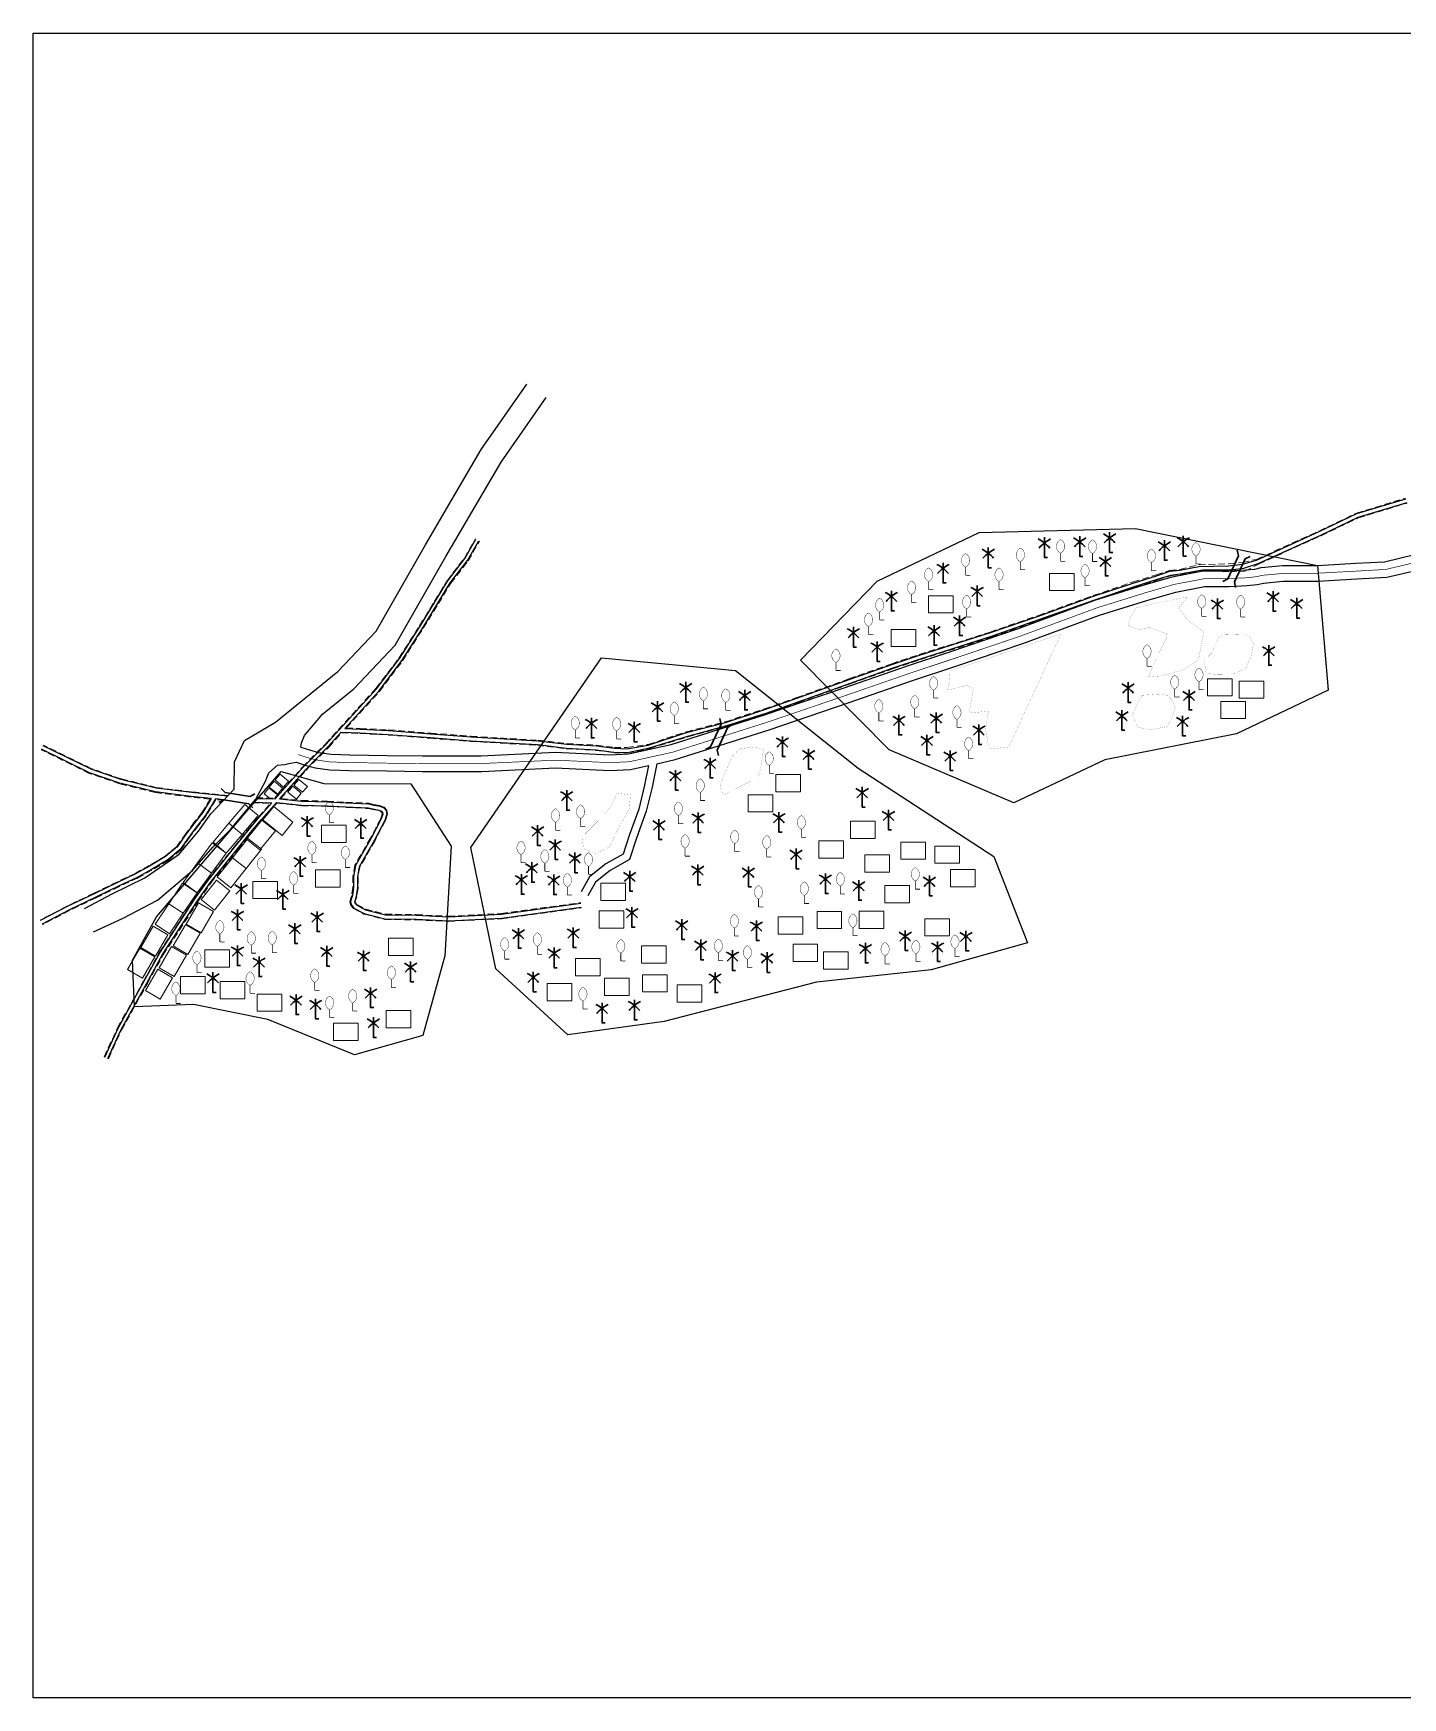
# Model space of a CAD drawing. Header units: millimetres. Extents: x -60726 to 103, y -105149 to -48.
# Drawn here: x -60726 to -59676, y -102324 to -101047 of the extents above; entities that cross this region are included whole.
import ezdxf

# ---------------------------------------------------------------- set-up
doc = ezdxf.new("R2010")
doc.units = ezdxf.units.MM
doc.header["$MEASUREMENT"] = 0
for name, pattern in [('DASHED2', [0.375, 0.25, -0.125]), ('HIDDENX2', [0.75, 0.5, -0.25]), ('PHANTOM2', [1.25, 0.625, -0.125, 0.125, -0.125, 0.125, -0.125])]:
    doc.linetypes.add(name, pattern=pattern)
for name, color, linetype in [('BC RD', 31, 'Continuous'), ('Khal', 4, 'Continuous'), ('Proposed khal', 1, 'Continuous'), ('Trees', 77, 'Continuous')]:
    doc.layers.add(name, color=color, linetype=linetype)
for name, color, linetype, lineweight in [('Bridge or Culvert', 7, 'Continuous', 25), ('Earthan Road', 7, 'DASHED2', 9), ('HOUSE', 144, 'Continuous', 18), ('Pond or Ditch', 7, 'Continuous', 9)]:
    doc.layers.add(name, color=color, linetype=linetype, lineweight=lineweight)
picture_1 = doc.add_image_def('image2.jpg', size_in_pixel=(1673, 944))

# ---------------------------------------------------------------- blocks, each defined once
blk = doc.blocks.new('A$C3B865840')
at = {"layer": 'Bridge or Culvert', "color": 7, "linetype": 'Continuous', "lineweight": 30}
for points in [[(0, 43.6), (13.8, 33.1), (91.3, 33.3), (105, 44.2)], [(0.2, 0), (13.9, 10.6), (91.4, 10.9), (105.2, 0.2)]]:
    blk.add_lwpolyline(points, dxfattribs=at)
blk = doc.blocks.new('A$C1E4700C2')
at = {"layer": 'Trees', "color": 3, "lineweight": 30}
blk.add_lwpolyline([(3.05, 9.9), (3.05, 0), (4.58, 0)], dxfattribs=at)
for centre, start, end in [((-8.91, -8.18), 41.24911, 62.67823), ((15.01, -8.18), 117.32177, 138.75089)]:
    blk.add_arc(centre, 19.42, start, end, dxfattribs=at)
blk = doc.blocks.new('A$C064D229B')
at = {"layer": 'Trees', "color": 3, "linetype": 'Continuous', "const_width": 0.179}
blk.add_lwpolyline([(1.97, 3.81, 0.606435), (1.97, 10.01, 0.606435)], format="xyb", close=True, dxfattribs=at)
at = {"layer": 'Trees', "color": 3, "linetype": 'Continuous', "const_width": 0.319}
for points in [[(1.97, 3.81), (1.97, 0.16)], [(1.97, 0.16), (4.13, 0.16)]]:
    blk.add_lwpolyline(points, dxfattribs=at)

msp = doc.modelspace()

# ---------------------------------------------------------------- linework, layer by layer
at = {"layer": 'BC RD', "lineweight": 25, "ltscale": 0.1}
for points in [[(-60490.2, -101583.4), (-60475.9, -101583.9), (-60454.3, -101585), (-60421.9, -101587.5), (-60390.8, -101589.9), (-60339.6, -101592.9), (-60317.5, -101595.5), (-60294.7, -101596.8), (-60281.1, -101598.6), (-60270.7, -101598.8), (-60253.9, -101595.4), (-60224.4, -101586.4), (-60194.6, -101578.1), (-60164.4, -101568.8), (-60139.7, -101560), (-60099.6, -101545.7), (-60066.9, -101534.1), (-60045.8, -101527.1), (-59991.4, -101509.8), (-59954.3, -101496.7), (-59912.3, -101481.9), (-59881.8, -101471.7), (-59864.1, -101466), (-59853.9, -101462.8), (-59846.7, -101461.9), (-59829.5, -101458.7), (-59808.3, -101458.8), (-59797.9, -101457.6), (-59786.8, -101454), (-59738.8, -101432.3), (-59710.2, -101418.5), (-59672.7, -101407.1)], [(-60487.5, -101580.5), (-60475.7, -101580.9), (-60454.1, -101582), (-60421.7, -101584.5), (-60390.6, -101586.9), (-60339.4, -101590), (-60317.3, -101592.5), (-60294.4, -101593.8), (-60280.7, -101595.6), (-60270.9, -101596), (-60254.8, -101593.2), (-60225.3, -101583.5), (-60195.4, -101575.8), (-60165.4, -101565.9), (-60140.7, -101557.2), (-60100.6, -101542.9), (-60067.8, -101531.3), (-60046.8, -101524.2), (-59992.3, -101507), (-59955.3, -101494.3), (-59913.3, -101479), (-59882.7, -101469), (-59864.9, -101463.3), (-59854.7, -101459.9), (-59847, -101459), (-59832.4, -101456.3), (-59809.3, -101455.7), (-59798.8, -101454.5), (-59788.1, -101451.3), (-59740.1, -101429.5), (-59711.3, -101415.7), (-59673.7, -101404.3)], [(-60540.9, -101634.5), (-60519.7, -101610.5), (-60502.1, -101592.7), (-60463.2, -101550.2), (-60445.6, -101526.8), (-60429.8, -101501.9), (-60418.2, -101483.2), (-60408.7, -101467.4), (-60395.4, -101450.2), (-60386.9, -101435.3)], [(-60487.5, -101580.5), (-60461.3, -101551.8), (-60443.6, -101528.2), (-60427.7, -101503.2), (-60416.1, -101484.5), (-60406.6, -101468.9), (-60393.3, -101451.6), (-60384.7, -101436.5)], [(-60537.5, -101634.5), (-60517.8, -101612.2), (-60500.3, -101594.4), (-60490.2, -101583.4)], [(-60590.1, -101634.1), (-60605.5, -101632.6), (-60632.7, -101629.2), (-60660.2, -101622.5), (-60683.3, -101614.5), (-60720.1, -101596.4)], [(-60577.4, -101632.4), (-60605.1, -101629.6), (-60632.2, -101626.3), (-60659.3, -101619.6), (-60682.2, -101611.7), (-60718.8, -101593.7)], [(-60590.1, -101634.1), (-60596.6, -101645.1), (-60602.6, -101652.7), (-60609.1, -101661.4), (-60616, -101671.3), (-60625, -101678.8), (-60637.4, -101686), (-60648.1, -101692), (-60661.9, -101698.6), (-60679.8, -101707.2), (-60700.1, -101716.9), (-60721.1, -101727.9)], [(-60586.8, -101634.5), (-60594.1, -101646.8), (-60600.2, -101654.6), (-60606.7, -101663.2), (-60613.8, -101673.4), (-60623.2, -101681.3), (-60635.9, -101688.6), (-60646.7, -101694.7), (-60660.6, -101701.3), (-60678.5, -101709.9), (-60698.8, -101719.6), (-60719.7, -101730.6)], [(-60671.6, -101832.5), (-60661.4, -101810.4), (-60641.6, -101774.6), (-60629.4, -101752.6), (-60602.5, -101711.2), (-60592.9, -101697.5), (-60571.8, -101671.3), (-60561.7, -101658.7), (-60553.4, -101648.7), (-60543.5, -101637.4)], [(-60669.4, -101833.5), (-60659.2, -101811.5), (-60639.4, -101775.8), (-60627.3, -101753.9), (-60600.4, -101712.6), (-60590.9, -101699), (-60569.9, -101672.8), (-60559.8, -101660.3), (-60551.5, -101650.4), (-60540, -101637.3)], [(-60580, -101635.1), (-60586.8, -101634.5)], [(-60557.9, -101637.1), (-60543.5, -101637.4)], [(-60555.6, -101634.2), (-60540.9, -101634.5)], [(-60540, -101637.3), (-60520.7, -101639.2), (-60501, -101639.8), (-60486.7, -101640.5), (-60469.5, -101641.4), (-60465.9, -101642.1), (-60461.2, -101643.1), (-60459.5, -101643.8), (-60458.7, -101644.7), (-60458.4, -101646.1), (-60459.6, -101649.8), (-60467.4, -101664.7), (-60479.3, -101685.5), (-60480.9, -101694.1), (-60480.9, -101702.4), (-60481.7, -101708.7), (-60482.6, -101711.4), (-60483.2, -101713.3), (-60482.7, -101715.5), (-60480.5, -101718.2), (-60472.7, -101722.3), (-60456.8, -101726.4), (-60432.8, -101726.8), (-60408.1, -101728), (-60367.1, -101725.9), (-60306.1, -101717.6)], [(-60537.5, -101634.5), (-60520.5, -101636.2), (-60500.9, -101636.8), (-60486.5, -101637.5), (-60469.1, -101638.4), (-60465.3, -101639.2), (-60460.3, -101640.2), (-60457.6, -101641.3), (-60455.9, -101643.3), (-60455.3, -101646.2), (-60456.8, -101651), (-60464.8, -101666.2), (-60476.5, -101686.6), (-60477.9, -101694.4), (-60477.9, -101702.6), (-60478.7, -101709.4), (-60479.7, -101712.3), (-60480.1, -101713.4), (-60479.9, -101714.1), (-60478.6, -101715.8), (-60471.6, -101719.5), (-60456.4, -101723.4), (-60432.7, -101723.8), (-60408.1, -101725), (-60367.4, -101722.9), (-60306.5, -101714.6)]]:
    msp.add_lwpolyline(points, dxfattribs=at)
at = {"layer": 'Earthan Road', "color": 7, "linetype": 'HIDDENX2', "ltscale": 10}
for points in [[(-60490, -101583.9), (-60475.9, -101584.4), (-60454.3, -101585.5), (-60422, -101588), (-60390.9, -101590.4), (-60339.7, -101593.4), (-60317.6, -101596), (-60294.8, -101597.3), (-60281.1, -101599.1), (-60270.7, -101599.3), (-60253.6, -101595.8), (-60224.3, -101586.9), (-60194.5, -101578.8), (-60164.3, -101569.3), (-60139.5, -101560.5), (-60099.5, -101546.2), (-60066.7, -101534.6), (-60045.7, -101527.6), (-59991.2, -101510.3), (-59954.3, -101497.2), (-59912.2, -101482.3), (-59881.5, -101472.2), (-59863.9, -101466.6), (-59853.8, -101463.3), (-59846.7, -101462.4), (-59829.4, -101459.3), (-59808.2, -101460.3), (-59797, -101459.8), (-59786.6, -101454.4), (-59738.6, -101432.7), (-59710.1, -101419), (-59672.6, -101407.6)], [(-60486.4, -101580), (-60475.7, -101580.4), (-60454, -101581.5), (-60421.6, -101584), (-60390.6, -101586.4), (-60339.3, -101589.5), (-60317.2, -101592), (-60294.4, -101593.3), (-60280.7, -101595.1), (-60271, -101595.2), (-60254.9, -101592.7), (-60225.4, -101583), (-60195.5, -101575.3), (-60165.6, -101565.5), (-60140.9, -101556.8), (-60100.8, -101542.4), (-60068, -101530.8), (-60046.9, -101523.8), (-59992.5, -101506.5), (-59955.5, -101493.8), (-59913.4, -101478.5), (-59882.9, -101468.1), (-59865.1, -101462.6), (-59854.8, -101459.4), (-59847, -101458.5), (-59832.4, -101454.9), (-59809.5, -101454.2), (-59799, -101453.1), (-59788.3, -101450.8), (-59740.3, -101429.1), (-59711.5, -101415.3), (-59673.9, -101403.8)], [(-60541.1, -101634), (-60520, -101610.2), (-60502.4, -101592.4), (-60463.6, -101549.8), (-60446, -101526.5), (-60430.2, -101501.7), (-60418.6, -101482.9), (-60409.1, -101467.2), (-60395.8, -101449.9), (-60387.3, -101435)], [(-60486.4, -101580), (-60460.9, -101552.1), (-60443.2, -101528.5), (-60427.3, -101503.5), (-60415.7, -101484.7), (-60406.2, -101469.1), (-60392.9, -101451.9), (-60384.3, -101436.7)], [(-60536.5, -101634.1), (-60517.5, -101612.6), (-60499.9, -101594.8), (-60490, -101583.9)], [(-60590.9, -101634.6), (-60605.5, -101633.1), (-60632.8, -101629.7), (-60660.3, -101622.9), (-60683.5, -101614.9), (-60720.4, -101596.9)], [(-60576.9, -101631.9), (-60605.1, -101629.1), (-60632.1, -101625.8), (-60659.2, -101619.1), (-60682, -101611.2), (-60718.6, -101593.3)], [(-60590.9, -101634.6), (-60597, -101644.8), (-60603, -101652.4), (-60609.5, -101661.1), (-60616.4, -101671), (-60625.3, -101678.4), (-60637.6, -101685.6), (-60648.4, -101691.6), (-60662.1, -101698.1), (-60680, -101706.8), (-60700.3, -101716.5), (-60721.3, -101727.5)], [(-60586.5, -101635), (-60593.7, -101647.1), (-60599.8, -101654.9), (-60606.3, -101663.5), (-60613.4, -101673.7), (-60623, -101681.7), (-60635.6, -101689.1), (-60646.5, -101695.2), (-60660.4, -101701.7), (-60678.3, -101710.4), (-60698.6, -101720.1), (-60719.5, -101731)], [(-60672.1, -101832.3), (-60661.9, -101810.1), (-60642, -101774.4), (-60629.9, -101752.4), (-60602.9, -101711), (-60593.3, -101697.2), (-60572.2, -101671), (-60562.1, -101658.4), (-60553.8, -101648.4), (-60544.5, -101637.9)], [(-60668.9, -101833.8), (-60658.8, -101811.7), (-60638.9, -101776), (-60626.9, -101754.2), (-60600, -101712.9), (-60590.5, -101699.3), (-60569.5, -101673.2), (-60559.4, -101660.6), (-60551.2, -101650.7), (-60539.8, -101637.8)], [(-60580.4, -101635.6), (-60586.5, -101635)], [(-60558.3, -101637.6), (-60544.5, -101637.9)], [(-60555.3, -101633.7), (-60540.9, -101634)], [(-60539.8, -101637.8), (-60520.7, -101639.7), (-60501, -101640.3), (-60486.7, -101641), (-60469.5, -101641.9), (-60466, -101642.6), (-60461.4, -101643.5), (-60459.8, -101644.2), (-60459.2, -101644.9), (-60458.9, -101646), (-60460, -101649.6), (-60467.8, -101664.5), (-60479.8, -101685.4), (-60481.4, -101694), (-60481.4, -101702.4), (-60482.2, -101708.6), (-60483.1, -101711.2), (-60483.7, -101713.3), (-60483.2, -101715.7), (-60480.9, -101718.6), (-60472.9, -101722.8), (-60456.8, -101726.9), (-60432.8, -101727.3), (-60408.1, -101728.5), (-60367.1, -101726.4), (-60306, -101718.1)], [(-60536.5, -101634.1), (-60520.4, -101635.7), (-60500.9, -101636.3), (-60486.5, -101637), (-60469, -101637.9), (-60465.3, -101638.7), (-60460.2, -101639.7), (-60457.3, -101640.9), (-60455.4, -101643.1), (-60454.8, -101646.2), (-60456.3, -101651.2), (-60464.3, -101666.4), (-60476, -101686.8), (-60477.4, -101694.4), (-60477.4, -101702.6), (-60478.2, -101709.5), (-60479.3, -101712.5), (-60479.6, -101713.5), (-60479.5, -101713.9), (-60478.2, -101715.4), (-60471.4, -101719.1), (-60456.3, -101722.9), (-60432.7, -101723.3), (-60408.1, -101724.5), (-60367.4, -101722.4), (-60306.5, -101714.1)]]:
    msp.add_lwpolyline(points, dxfattribs=at)
at = {"layer": 'HOUSE'}
for points in [[(-59946.9, -101474.7), (-59928, -101474.7), (-59928, -101461.5), (-59946.9, -101461.5), (-59946.9, -101474.7)], [(-60039.8, -101491.9), (-60020.9, -101491.9), (-60020.9, -101478.7), (-60039.8, -101478.7), (-60039.8, -101491.9)], [(-60068.5, -101517.7), (-60049.6, -101517.7), (-60049.6, -101504.5), (-60068.5, -101504.5), (-60068.5, -101517.7)], [(-59825.7, -101555.5), (-59806.8, -101555.5), (-59806.8, -101542.3), (-59825.7, -101542.3), (-59825.7, -101555.5)], [(-59801.5, -101557.3), (-59782.6, -101557.3), (-59782.6, -101544.1), (-59801.5, -101544.1), (-59801.5, -101557.3)], [(-59815.5, -101572.9), (-59796.6, -101572.9), (-59796.6, -101559.7), (-59815.5, -101559.7), (-59815.5, -101572.9)], [(-60541, -101620), (-60534.5, -101625.4), (-60530.7, -101620.9), (-60537.2, -101615.5), (-60541, -101620)], [(-60156.9, -101629.2), (-60138, -101629.2), (-60138, -101615.9), (-60156.9, -101615.9), (-60156.9, -101629.2)], [(-60541.3, -101634), (-60539.2, -101631.4), (-60545.7, -101626), (-60549.5, -101630.6)], [(-60549.5, -101630.6), (-60545.4, -101633.9)], [(-60545.5, -101625.5), (-60539, -101630.9), (-60535.2, -101626.4), (-60541.7, -101621), (-60545.5, -101625.5)], [(-60531.1, -101629.3), (-60524.7, -101634.7), (-60520.9, -101630.1), (-60527.4, -101624.7), (-60531.1, -101629.3)], [(-60526.5, -101624), (-60520, -101629.4), (-60516.2, -101624.9), (-60522.7, -101619.5), (-60526.5, -101624)], [(-60566.3, -101661.7), (-60554.1, -101647.3), (-60564.1, -101638.8), (-60576.4, -101653.2), (-60566.3, -101661.7)], [(-60550.3, -101650.6), (-60535.7, -101662.6), (-60527.3, -101652.4), (-60541.9, -101640.4), (-60550.3, -101650.6)], [(-60178.2, -101644.5), (-60159.3, -101644.5), (-60159.3, -101631.3), (-60178.2, -101631.3), (-60178.2, -101644.5)], [(-60578.5, -101676.1), (-60566.3, -101661.7), (-60576.4, -101653.2), (-60588.6, -101667.6), (-60578.5, -101676.1)], [(-60552.6, -101673.7), (-60540.8, -101658.9), (-60551.2, -101650.7), (-60562.9, -101665.5), (-60552.6, -101673.7)], [(-60505.4, -101667.9), (-60486.5, -101667.9), (-60486.5, -101654.7), (-60505.4, -101654.7), (-60505.4, -101667.9)], [(-60099.5, -101664.8), (-60080.6, -101664.8), (-60080.6, -101651.6), (-60099.5, -101651.6), (-60099.5, -101664.8)], [(-60589.7, -101691.4), (-60578.5, -101676.1), (-60589.2, -101668.3), (-60600.4, -101683.5), (-60589.7, -101691.4)], [(-60563.2, -101687.9), (-60551.5, -101673.1), (-60561.8, -101664.8), (-60573.6, -101679.6), (-60563.2, -101687.9)], [(-60123.8, -101680), (-60104.9, -101680), (-60104.9, -101666.7), (-60123.8, -101666.7), (-60123.8, -101680)], [(-60061, -101680.8), (-60042.1, -101680.8), (-60042.1, -101667.6), (-60061, -101667.6), (-60061, -101680.8)], [(-60575, -101702.7), (-60563.2, -101687.9), (-60573.6, -101679.6), (-60585.4, -101694.4), (-60575, -101702.7)], [(-60088.6, -101690.6), (-60069.7, -101690.6), (-60069.7, -101677.4), (-60088.6, -101677.4), (-60088.6, -101690.6)], [(-60035, -101683.9), (-60016.1, -101683.9), (-60016.1, -101670.7), (-60035, -101670.7), (-60035, -101683.9)], [(-60600.9, -101706.6), (-60589.7, -101691.4), (-60600.4, -101683.5), (-60611.6, -101698.7), (-60600.9, -101706.6)], [(-60509.9, -101702.1), (-60491, -101702.1), (-60491, -101688.9), (-60509.9, -101688.9), (-60509.9, -101702.1)], [(-60022.9, -101701.9), (-60004, -101701.9), (-60004, -101688.7), (-60022.9, -101688.7), (-60022.9, -101701.9)], [(-60611.5, -101722.2), (-60600.9, -101706.6), (-60611.9, -101699.2), (-60622.5, -101714.9), (-60611.5, -101722.2)], [(-60587.5, -101719.8), (-60575.7, -101705), (-60586, -101696.8), (-60597.8, -101711.6), (-60587.5, -101719.8)], [(-60558.1, -101711), (-60539.2, -101711), (-60539.2, -101697.8), (-60558.1, -101697.8), (-60558.1, -101711)], [(-60291.2, -101712.4), (-60272.3, -101712.4), (-60272.3, -101699.1), (-60291.2, -101699.1), (-60291.2, -101712.4)], [(-60073.3, -101714.2), (-60054.4, -101714.2), (-60054.4, -101701), (-60073.3, -101701), (-60073.3, -101714.2)], [(-60622.1, -101737.9), (-60611.5, -101722.2), (-60622.5, -101714.9), (-60633, -101730.5), (-60622.1, -101737.9)], [(-60597.8, -101737.2), (-60588.3, -101720.9), (-60599.7, -101714.2), (-60609.2, -101730.6), (-60597.8, -101737.2)], [(-60292.5, -101733.6), (-60273.6, -101733.6), (-60273.6, -101720.3), (-60292.5, -101720.3), (-60292.5, -101733.6)], [(-60093, -101733.8), (-60074.1, -101733.8), (-60074.1, -101720.6), (-60093, -101720.6), (-60093, -101733.8)], [(-60632.7, -101755.2), (-60623.2, -101738.8), (-60634.6, -101732.2), (-60644.1, -101748.5), (-60632.7, -101755.2)], [(-60607.9, -101753.9), (-60598.4, -101737.6), (-60609.8, -101731), (-60619.3, -101747.3), (-60607.9, -101753.9)], [(-60155.1, -101738.2), (-60136.2, -101738.2), (-60136.2, -101724.9), (-60155.1, -101724.9), (-60155.1, -101738.2)], [(-60125.3, -101734), (-60106.4, -101734), (-60106.4, -101720.8), (-60125.3, -101720.8), (-60125.3, -101734)], [(-60042.5, -101739.6), (-60023.6, -101739.6), (-60023.6, -101726.4), (-60042.5, -101726.4), (-60042.5, -101739.6)], [(-60454.1, -101754.7), (-60435.2, -101754.7), (-60435.2, -101741.4), (-60454.1, -101741.4), (-60454.1, -101754.7)], [(-60143.7, -101759.1), (-60124.8, -101759.1), (-60124.8, -101745.9), (-60143.7, -101745.9), (-60143.7, -101759.1)], [(-60642.8, -101772), (-60633.3, -101755.6), (-60644.7, -101749), (-60654.2, -101765.3), (-60642.8, -101772)], [(-60618.5, -101770.7), (-60609, -101754.4), (-60620.4, -101747.7), (-60629.9, -101764.1), (-60618.5, -101770.7)], [(-60594.9, -101763.6), (-60576, -101763.6), (-60576, -101750.4), (-60594.9, -101750.4), (-60594.9, -101763.6)], [(-60310.6, -101770.1), (-60291.7, -101770.1), (-60291.7, -101756.9), (-60310.6, -101756.9), (-60310.6, -101770.1)], [(-60260, -101760.5), (-60241.1, -101760.5), (-60241.1, -101747.2), (-60260, -101747.2), (-60260, -101760.5)], [(-60120.4, -101765.1), (-60101.5, -101765.1), (-60101.5, -101751.9), (-60120.4, -101751.9), (-60120.4, -101765.1)], [(-60629.1, -101788.1), (-60619.6, -101771.8), (-60631, -101765.2), (-60640.5, -101781.5), (-60629.1, -101788.1)], [(-60613.5, -101783.9), (-60594.6, -101783.9), (-60594.6, -101770.7), (-60613.5, -101770.7), (-60613.5, -101783.9)], [(-60259.1, -101782.6), (-60240.2, -101782.6), (-60240.2, -101769.4), (-60259.1, -101769.4), (-60259.1, -101782.6)], [(-60583.2, -101787.8), (-60564.3, -101787.8), (-60564.3, -101774.5), (-60583.2, -101774.5), (-60583.2, -101787.8)], [(-60554.7, -101797.4), (-60535.8, -101797.4), (-60535.8, -101784.2), (-60554.7, -101784.2), (-60554.7, -101797.4)], [(-60332.3, -101789.3), (-60313.4, -101789.3), (-60313.4, -101776.1), (-60332.3, -101776.1), (-60332.3, -101789.3)], [(-60288.2, -101785.3), (-60269.3, -101785.3), (-60269.3, -101772.1), (-60288.2, -101772.1), (-60288.2, -101785.3)], [(-60232.6, -101790.5), (-60213.7, -101790.5), (-60213.7, -101777.2), (-60232.6, -101777.2), (-60232.6, -101790.5)], [(-60455.8, -101810.1), (-60436.9, -101810.1), (-60436.9, -101796.9), (-60455.8, -101796.9), (-60455.8, -101810.1)], [(-60496.2, -101819.7), (-60477.3, -101819.7), (-60477.3, -101806.5), (-60496.2, -101806.5), (-60496.2, -101819.7)]]:
    msp.add_lwpolyline(points, dxfattribs=at)
at = {"layer": 'Khal', "color": 4, "linetype": 'Continuous'}
for points in [[(-60687.3, -101718.5), (-60666, -101707.4), (-60640.9, -101695.1), (-60614.7, -101676.9), (-60599.7, -101659.3), (-60590.3, -101646), (-60572.3, -101627.1), (-60572.1, -101606.1), (-60564.4, -101589.6), (-60540.8, -101575.7), (-60492.9, -101536.7), (-60463.4, -101505.8), (-60425.5, -101439.7), (-60382.9, -101366.6), (-60347.8, -101316.4)], [(-60680.4, -101736.5), (-60657.6, -101726), (-60631.3, -101712.3), (-60604.4, -101689.5), (-60588.7, -101671.6), (-60575.2, -101658.1), (-60555.9, -101634.7), (-60548.3, -101620.9), (-60545.9, -101614.4), (-60539.1, -101608.7), (-60533.7, -101608), (-60530.2, -101607.3), (-60524.9, -101606.3)], [(-60254.5, -101608.9), (-60257.6, -101624.1), (-60262.1, -101642.3), (-60269.5, -101662.6), (-60274.1, -101676.8), (-60287.4, -101684.4), (-60299.8, -101694.4), (-60306.3, -101705.9)], [(-60248.1, -101607.5), (-60251.7, -101625.4), (-60256.4, -101644), (-60263.8, -101664.5), (-60269.1, -101680.9), (-60284, -101689.3), (-60295.1, -101698.4), (-60301.1, -101708.9)]]:
    msp.add_lwpolyline(points, dxfattribs=at)
at = {"layer": 'Khal', "lineweight": 25, "ltscale": 0.1}
for points in [[(-60521.2, -101594.9), (-60520.8, -101591.5), (-60518.5, -101585.9), (-60504.6, -101569.4), (-60480.7, -101550), (-60448.9, -101516.7), (-60409.9, -101448.7), (-60367.7, -101376.3), (-60333, -101326.7)], [(-60069.9, -101596.8), (-60138, -101528), (-60079.1, -101467.6), (-60001, -101430.2), (-59880.9, -101427.1), (-59741.4, -101455.4), (-59733.2, -101551), (-59803.6, -101584.6), (-59904.6, -101604.5), (-59974.2, -101637.4), (-60069.9, -101596.8)], [(-60390.9, -101671.7), (-60290.6, -101526.2), (-60187.8, -101536), (-60093.7, -101611), (-59989.6, -101678.8), (-59963.8, -101745), (-60037.8, -101765.6), (-60125.6, -101775.1), (-60242.5, -101805.2), (-60316.5, -101815.5), (-60371.6, -101764.8), (-60390.9, -101671.7)], [(-60558.1, -101638.6), (-60558.1, -101638.6), (-60536.3, -101613.5), (-60503.5, -101622.8), (-60436.9, -101622.9), (-60406, -101670.8), (-60410.7, -101754.9), (-60427.7, -101815.9), (-60480, -101830.8), (-60546.5, -101803.7), (-60603.5, -101792.1), (-60648.9, -101793.9), (-60650.3, -101758.2), (-60632, -101725), (-60558.1, -101638.6)]]:
    msp.add_lwpolyline(points, dxfattribs=at)
at = {"layer": 'Pond or Ditch', "color": 4, "const_width": 0.0842}
for points in [[(-59886.8, -101501.7), (-59884.5, -101494.5), (-59880.7, -101488.1), (-59866.2, -101484.6), (-59851.2, -101481.6), (-59840.8, -101479.6), (-59848, -101488.1), (-59840.4, -101497.8), (-59828.7, -101506.3), (-59832.6, -101527.5), (-59844.1, -101535.5), (-59861.8, -101540.2), (-59870.9, -101540.9), (-59865.3, -101527), (-59857.3, -101511.2), (-59856.9, -101508), (-59870.1, -101503), (-59878.7, -101504.7), (-59886.8, -101501.7)], [(-60023.2, -101536.4), (-59938.1, -101507.9), (-59978.3, -101594.7), (-59993.1, -101596.3), (-59996, -101581.7), (-59993.9, -101567.2), (-60008.6, -101568.7), (-60005.3, -101549.8), (-60010.7, -101547.5), (-60021.2, -101550.2), (-60025.1, -101550.9), (-60023.9, -101545.6), (-60023.2, -101536.4)], [(-59820.5, -101518), (-59817.8, -101511.3), (-59813.8, -101508.5), (-59798.4, -101508), (-59793.5, -101510.1), (-59790.3, -101515.4), (-59792.3, -101524.6), (-59796.1, -101534), (-59804.9, -101538.6), (-59819.5, -101538.9), (-59826.8, -101538.4), (-59828.3, -101528.5), (-59822.7, -101522.7), (-59820.5, -101518)], [(-59883.5, -101570.4), (-59879.4, -101561), (-59876, -101555), (-59863, -101554.1), (-59856.6, -101555), (-59852.9, -101558.4), (-59850.5, -101564.9), (-59853.4, -101573.1), (-59856.6, -101579.1), (-59870, -101581.5), (-59879.2, -101579.6), (-59883.5, -101570.4)], [(-60196.1, -101614.9), (-60189.9, -101601.2), (-60184.1, -101596), (-60173.1, -101594.6), (-60166.3, -101596.7), (-60168, -101607.6), (-60170.2, -101617.9), (-60180.3, -101623), (-60191.3, -101628.6), (-60196.8, -101631.4), (-60198.6, -101628.5), (-60199.6, -101624.1), (-60196.1, -101614.9)], [(-60300, -101658.1), (-60288.1, -101646.4), (-60282.6, -101638.9), (-60278.9, -101630.2), (-60268.4, -101631.4), (-60269.4, -101642.3), (-60278.2, -101657.9), (-60284.7, -101671.5), (-60294.9, -101676.4), (-60304.5, -101672.6), (-60305.4, -101663.7), (-60300, -101658.1)]]:
    msp.add_lwpolyline(points, dxfattribs=at)
at = {"layer": 'Proposed khal', "lineweight": 25, "ltscale": 0.1}
for points in [[(-60521.2, -101594.9), (-60514.7, -101597), (-60507.8, -101598.9), (-60498, -101600.2), (-60483.7, -101600.6), (-60455, -101601.1), (-60428, -101601.4), (-60382.8, -101601.4), (-60325.8, -101598.7), (-60284.3, -101600.7), (-60270, -101600), (-60237.3, -101592.8), (-60165.7, -101570.1), (-60105.3, -101549.5), (-60055.9, -101532.4), (-60023.4, -101521.6), (-59971.4, -101504), (-59912.3, -101482.2), (-59875.1, -101470.6), (-59852.8, -101464.2), (-59829.3, -101459.7), (-59809.4, -101459.5), (-59796.2, -101458.9), (-59789.4, -101458.2), (-59784.5, -101457.1), (-59768.3, -101455.6), (-59741.4, -101455.4), (-59712, -101453.8), (-59689.9, -101452.6), (-59666.9, -101447.1)], [(-60248.1, -101607.5), (-60234.2, -101604.4), (-60161.9, -101581.5), (-60101.4, -101560.9), (-60052.1, -101543.8), (-60019.6, -101533), (-59967.4, -101515.3), (-59908.5, -101493.5), (-59871.6, -101482.1), (-59850, -101475.9), (-59828.1, -101471.7), (-59809.1, -101471.5), (-59795.3, -101470.8), (-59787.6, -101470), (-59782.7, -101469), (-59767.7, -101467.6), (-59741, -101467.4), (-59711.3, -101465.8), (-59688.1, -101464.5), (-59663.8, -101458.7)], [(-60524.9, -101606.3), (-60518, -101608.6), (-60510.2, -101610.6), (-60499, -101612.2), (-60484, -101612.6), (-60455.2, -101613.1), (-60428.1, -101613.4), (-60382.5, -101613.4), (-60325.8, -101610.8), (-60284.3, -101612.7), (-60268.4, -101612), (-60254.5, -101608.9)]]:
    msp.add_lwpolyline(points, dxfattribs=at)
at = {"layer": 'Proposed khal', "color": 7, "linetype": 'PHANTOM2', "lineweight": 25, "ltscale": 10, "const_width": 0.5}
msp.add_lwpolyline([(-60523.1, -101600.6), (-60516.4, -101602.8), (-60509, -101604.7), (-60498.5, -101606.2), (-60483.9, -101606.6), (-60455.1, -101607.1), (-60428.1, -101607.4), (-60382.7, -101607.4), (-60325.8, -101604.8), (-60284.3, -101606.7), (-60269.2, -101606), (-60235.7, -101598.6), (-60163.8, -101575.8), (-60103.4, -101555.2), (-60054, -101538.1), (-60021.5, -101527.3), (-59969.4, -101509.7), (-59910.4, -101487.9), (-59873.4, -101476.4), (-59851.4, -101470), (-59828.7, -101465.7), (-59809.2, -101465.5), (-59795.8, -101464.9), (-59788.5, -101464.1), (-59783.6, -101463), (-59768, -101461.6), (-59741.2, -101461.4), (-59711.6, -101459.8), (-59689, -101458.5), (-59665.3, -101452.9)], dxfattribs=at)

# ---------------------------------------------------------------- block references
at = {"layer": 'Khal', "lineweight": 25, "ltscale": 0.1}
for name, p, xscale, yscale, zscale in [('A$C1E4700C2', (-59955.6, -101449.3), 1.56000000000131, 1.56000000000131, 1.56), ('A$C064D229B', (-59941.8, -101452.5), 1.687532133775676, 1.687532133775676, 1.687532133775676), ('A$C1E4700C2', (-59928.5, -101448.5), 1.56000000000131, 1.56000000000131, 1.56), ('A$C064D229B', (-59917.3, -101452.7), 1.687532133775676, 1.687532133775676, 1.687532133775676), ('A$C1E4700C2', (-59905.6, -101445.4), 1.56000000000131, 1.56000000000131, 1.56), ('A$C1E4700C2', (-59863.6, -101451.5), 1.56000000000131, 1.56000000000131, 1.56), ('A$C1E4700C2', (-59849.1, -101448.3), 1.56000000000131, 1.56000000000131, 1.56), ('A$C064D229B', (-59837.9, -101454.7), 1.687532133775676, 1.687532133775676, 1.687532133775676), ('A$C064D229B', (-60014.7, -101463.2), 1.687532133775676, 1.687532133775676, 1.687532133775676), ('A$C1E4700C2', (-59998.7, -101457.2), 1.56000000000131, 1.56000000000131, 1.56), ('A$C064D229B', (-59972.6, -101459), 1.687532133775676, 1.687532133775676, 1.687532133775676), ('A$C1E4700C2', (-59908.8, -101463.5), 1.56000000000131, 1.56000000000131, 1.56), ('A$C064D229B', (-59872.1, -101459.7), 1.687532133775676, 1.687532133775676, 1.687532133775676), ('A$C064D229B', (-60043, -101474.2), 1.687532133775676, 1.687532133775676, 1.687532133775676), ('A$C1E4700C2', (-60033.4, -101468.8), 1.56000000000131, 1.56000000000131, 1.56), ('A$C064D229B', (-59989, -101474.2), 1.687532133775676, 1.687532133775676, 1.687532133775676), ('A$C064D229B', (-59923, -101471.3), 1.687532133775676, 1.687532133775676, 1.687532133775676), ('A$C1E4700C2', (-60073, -101490.3), 1.56000000000131, 1.56000000000131, 1.56), ('A$C064D229B', (-60056.1, -101484.2), 1.687532133775676, 1.687532133775676, 1.687532133775676), ('A$C1E4700C2', (-60007.2, -101486.4), 1.56000000000131, 1.56000000000131, 1.56), ('A$C064D229B', (-59833.5, -101494.8), 1.687532133775676, 1.687532133775676, 1.687532133775676), ('A$C1E4700C2', (-59780.2, -101490.6), 1.56000000000131, 1.56000000000131, 1.56), ('A$C064D229B', (-60080.6, -101497.5), 1.687532133775676, 1.687532133775676, 1.687532133775676), ('A$C064D229B', (-60013.9, -101495.2), 1.687532133775676, 1.687532133775676, 1.687532133775676), ('A$C1E4700C2', (-59822.9, -101496.2), 1.56000000000131, 1.56000000000131, 1.56), ('A$C064D229B', (-59803.6, -101495.2), 1.687532133775676, 1.687532133775676, 1.687532133775676), ('A$C1E4700C2', (-59762.1, -101495.8), 1.56000000000131, 1.56000000000131, 1.56), ('A$C1E4700C2', (-60102.1, -101518.1), 1.56000000000131, 1.56000000000131, 1.56), ('A$C064D229B', (-60089.1, -101508.8), 1.687532133775676, 1.687532133775676, 1.687532133775676), ('A$C1E4700C2', (-60040.3, -101516.7), 1.56000000000131, 1.56000000000131, 1.56), ('A$C1E4700C2', (-60020.7, -101509.3), 1.56000000000131, 1.56000000000131, 1.56), ('A$C1E4700C2', (-60083.9, -101529.1), 1.56000000000131, 1.56000000000131, 1.56), ('A$C064D229B', (-59875.5, -101533.1), 1.687532133775676, 1.687532133775676, 1.687532133775676), ('A$C064D229B', (-60114.1, -101536.3), 1.687532133775676, 1.687532133775676, 1.687532133775676), ('A$C1E4700C2', (-59783.5, -101532), 1.56000000000131, 1.56000000000131, 1.56), ('A$C064D229B', (-60039.2, -101557.5), 1.687532133775676, 1.687532133775676, 1.687532133775676), ('A$C064D229B', (-59854.2, -101556.6), 1.687532133775676, 1.687532133775676, 1.687532133775676), ('A$C064D229B', (-59835.6, -101551), 1.687532133775676, 1.687532133775676, 1.687532133775676), ('A$C1E4700C2', (-60230.8, -101560.2), 1.56000000000131, 1.56000000000131, 1.56), ('A$C064D229B', (-60215.8, -101565.7), 1.687532133775676, 1.687532133775676, 1.687532133775676), ('A$C064D229B', (-60198.6, -101566.9), 1.687532133775676, 1.687532133775676, 1.687532133775676), ('A$C1E4700C2', (-60185.5, -101566.3), 1.56000000000131, 1.56000000000131, 1.56), ('A$C1E4700C2', (-59891.4, -101560.5), 1.56000000000131, 1.56000000000131, 1.56), ('A$C1E4700C2', (-59844.7, -101566.3), 1.56000000000131, 1.56000000000131, 1.56), ('A$C1E4700C2', (-60252.4, -101575), 1.56000000000131, 1.56000000000131, 1.56), ('A$C064D229B', (-60238.1, -101577), 1.687532133775676, 1.687532133775676, 1.687532133775676), ('A$C064D229B', (-60081.2, -101575.1), 1.687532133775676, 1.687532133775676, 1.687532133775676), ('A$C064D229B', (-60053.6, -101571.9), 1.687532133775676, 1.687532133775676, 1.687532133775676), ('A$C064D229B', (-60021.3, -101579.9), 1.687532133775676, 1.687532133775676, 1.687532133775676), ('A$C1E4700C2', (-59896.2, -101581.9), 1.56000000000131, 1.56000000000131, 1.56), ('A$C064D229B', (-60314.1, -101588), 1.687532133775676, 1.687532133775676, 1.687532133775676), ('A$C1E4700C2', (-60303.1, -101587.7), 1.56000000000131, 1.56000000000131, 1.56), ('A$C064D229B', (-60282.3, -101588.8), 1.687532133775676, 1.687532133775676, 1.687532133775676), ('A$C1E4700C2', (-60270.2, -101590.8), 1.56000000000131, 1.56000000000131, 1.56), ('A$C1E4700C2', (-60067.2, -101585.4), 1.56000000000131, 1.56000000000131, 1.56), ('A$C1E4700C2', (-60038.6, -101583.7), 1.56000000000131, 1.56000000000131, 1.56), ('A$C1E4700C2', (-60005.9, -101592.8), 1.56000000000131, 1.56000000000131, 1.56), ('A$C1E4700C2', (-59849.6, -101586.2), 1.56000000000131, 1.56000000000131, 1.56), ('A$C1E4700C2', (-60156.6, -101602), 1.56000000000131, 1.56000000000131, 1.56), ('A$C1E4700C2', (-60045.7, -101600.8), 1.56000000000131, 1.56000000000131, 1.56), ('A$C064D229B', (-60012.3, -101603.9), 1.687532133775676, 1.687532133775676, 1.687532133775676), ('A$C1E4700C2', (-60212.1, -101618.4), 1.56000000000131, 1.56000000000131, 1.56), ('A$C064D229B', (-60165.3, -101615.2), 1.687532133775676, 1.687532133775676, 1.687532133775676), ('A$C1E4700C2', (-60136.5, -101611.6), 1.56000000000131, 1.56000000000131, 1.56), ('A$C1E4700C2', (-60027.9, -101612.8), 1.56000000000131, 1.56000000000131, 1.56), ('A$C1E4700C2', (-60238.7, -101627.8), 1.56000000000131, 1.56000000000131, 1.56), ('A$C1E4700C2', (-60322, -101643.2), 1.56000000000131, 1.56000000000131, 1.56), ('A$C064D229B', (-60218.2, -101636), 1.687532133775676, 1.687532133775676, 1.687532133775676), ('A$C1E4700C2', (-60095.4, -101640.8), 1.56000000000131, 1.56000000000131, 1.56), ('A$C064D229B', (-60502.7, -101653.1), 1.687532133775676, 1.687532133775676, 1.687532133775676), ('A$C064D229B', (-60329.2, -101658.9), 1.687532133775676, 1.687532133775676, 1.687532133775676), ('A$C064D229B', (-60310, -101656), 1.687532133775676, 1.687532133775676, 1.687532133775676), ('A$C064D229B', (-60234.9, -101653.7), 1.687532133775676, 1.687532133775676, 1.687532133775676), ('A$C1E4700C2', (-60075.2, -101658.3), 1.56000000000131, 1.56000000000131, 1.56), ('A$C1E4700C2', (-60521.1, -101663.1), 1.56000000000131, 1.56000000000131, 1.56), ('A$C1E4700C2', (-60480.1, -101664.5), 1.56000000000131, 1.56000000000131, 1.56), ('A$C1E4700C2', (-60344.4, -101670.2), 1.56000000000131, 1.56000000000131, 1.56), ('A$C1E4700C2', (-60251.3, -101665.6), 1.56000000000131, 1.56000000000131, 1.56), ('A$C1E4700C2', (-60221.2, -101660.3), 1.56000000000131, 1.56000000000131, 1.56), ('A$C1E4700C2', (-60159.3, -101660), 1.56000000000131, 1.56000000000131, 1.56), ('A$C064D229B', (-60140.6, -101664.2), 1.687532133775676, 1.687532133775676, 1.687532133775676), ('A$C064D229B', (-60516.1, -101683.8), 1.687532133775676, 1.687532133775676, 1.687532133775676), ('A$C064D229B', (-60355.7, -101683.7), 1.687532133775676, 1.687532133775676, 1.687532133775676), ('A$C1E4700C2', (-60330.9, -101681), 1.56000000000131, 1.56000000000131, 1.56), ('A$C064D229B', (-60229.8, -101678.7), 1.687532133775676, 1.687532133775676, 1.687532133775676), ('A$C064D229B', (-60191.7, -101675.3), 1.687532133775676, 1.687532133775676, 1.687532133775676), ('A$C064D229B', (-60167.2, -101679.4), 1.687532133775676, 1.687532133775676, 1.687532133775676), ('A$C064D229B', (-60554.8, -101695.9), 1.687532133775676, 1.687532133775676, 1.687532133775676), ('A$C1E4700C2', (-60526.6, -101693.8), 1.56000000000131, 1.56000000000131, 1.56), ('A$C064D229B', (-60490.4, -101687.4), 1.687532133775676, 1.687532133775676, 1.687532133775676), ('A$C064D229B', (-60337.4, -101690.3), 1.687532133775676, 1.687532133775676, 1.687532133775676), ('A$C1E4700C2', (-60315.8, -101691.1), 1.56000000000131, 1.56000000000131, 1.56), ('A$C064D229B', (-60303.9, -101692.7), 1.687532133775676, 1.687532133775676, 1.687532133775676), ('A$C1E4700C2', (-60146.1, -101688.1), 1.56000000000131, 1.56000000000131, 1.56), ('A$C064D229B', (-60530.1, -101707.1), 1.687532133775676, 1.687532133775676, 1.687532133775676), ('A$C1E4700C2', (-60356.8, -101707.6), 1.56000000000131, 1.56000000000131, 1.56), ('A$C1E4700C2', (-60348.9, -101698.5), 1.56000000000131, 1.56000000000131, 1.56), ('A$C1E4700C2', (-60332, -101707.9), 1.56000000000131, 1.56000000000131, 1.56), ('A$C064D229B', (-60320.1, -101708.5), 1.687532133775676, 1.687532133775676, 1.687532133775676), ('A$C1E4700C2', (-60273.7, -101705.2), 1.56000000000131, 1.56000000000131, 1.56), ('A$C1E4700C2', (-60221.5, -101700.3), 1.56000000000131, 1.56000000000131, 1.56), ('A$C1E4700C2', (-60182.7, -101701.9), 1.56000000000131, 1.56000000000131, 1.56), ('A$C1E4700C2', (-60123.6, -101707.1), 1.56000000000131, 1.56000000000131, 1.56), ('A$C064D229B', (-60110.7, -101707.7), 1.687532133775676, 1.687532133775676, 1.687532133775676), ('A$C064D229B', (-60053.2, -101704), 1.687532133775676, 1.687532133775676, 1.687532133775676), ('A$C1E4700C2', (-60043.8, -101708.8), 1.56000000000131, 1.56000000000131, 1.56), ('A$C1E4700C2', (-60571.8, -101714.7), 1.56000000000131, 1.56000000000131, 1.56), ('A$C1E4700C2', (-60539.8, -101719), 1.56000000000131, 1.56000000000131, 1.56), ('A$C064D229B', (-60173.5, -101717.7), 1.687532133775676, 1.687532133775676, 1.687532133775676), ('A$C064D229B', (-60138.4, -101715), 1.687532133775676, 1.687532133775676, 1.687532133775676), ('A$C1E4700C2', (-60098.1, -101712.3), 1.56000000000131, 1.56000000000131, 1.56), ('A$C1E4700C2', (-60574.6, -101734.9), 1.56000000000131, 1.56000000000131, 1.56), ('A$C1E4700C2', (-60272, -101732.9), 1.56000000000131, 1.56000000000131, 1.56), ('A$C064D229B', (-60586.7, -101744.5), 1.687532133775676, 1.687532133775676, 1.687532133775676), ('A$C1E4700C2', (-60530.6, -101745.3), 1.56000000000131, 1.56000000000131, 1.56), ('A$C1E4700C2', (-60513.5, -101736.3), 1.56000000000131, 1.56000000000131, 1.56), ('A$C1E4700C2', (-60317, -101748.5), 1.56000000000131, 1.56000000000131, 1.56), ('A$C1E4700C2', (-60233.8, -101742.3), 1.56000000000131, 1.56000000000131, 1.56), ('A$C064D229B', (-60192, -101739.9), 1.687532133775676, 1.687532133775676, 1.687532133775676), ('A$C1E4700C2', (-60176.5, -101743.1), 1.56000000000131, 1.56000000000131, 1.56), ('A$C064D229B', (-60101.1, -101739.6), 1.687532133775676, 1.687532133775676, 1.687532133775676), ('A$C064D229B', (-60562.6, -101753.1), 1.687532133775676, 1.687532133775676, 1.687532133775676), ('A$C064D229B', (-60546.5, -101752.8), 1.687532133775676, 1.687532133775676, 1.687532133775676), ('A$C064D229B', (-60368.2, -101757.7), 1.687532133775676, 1.687532133775676, 1.687532133775676), ('A$C1E4700C2', (-60359.1, -101749.1), 1.56000000000131, 1.56000000000131, 1.56), ('A$C064D229B', (-60343.1, -101754), 1.687532133775676, 1.687532133775676, 1.687532133775676), ('A$C064D229B', (-60279.1, -101759.2), 1.687532133775676, 1.687532133775676, 1.687532133775676), ('A$C1E4700C2', (-60219.2, -101757.9), 1.56000000000131, 1.56000000000131, 1.56), ('A$C064D229B', (-60204.3, -101758.9), 1.687532133775676, 1.687532133775676, 1.687532133775676), ('A$C1E4700C2', (-60092.9, -101760.3), 1.56000000000131, 1.56000000000131, 1.56), ('A$C064D229B', (-60076.4, -101761.4), 1.687532133775676, 1.687532133775676, 1.687532133775676), ('A$C1E4700C2', (-60062.4, -101750.9), 1.56000000000131, 1.56000000000131, 1.56), ('A$C064D229B', (-60052.8, -101759.7), 1.687532133775676, 1.687532133775676, 1.687532133775676), ('A$C1E4700C2', (-60037.6, -101759.2), 1.56000000000131, 1.56000000000131, 1.56), ('A$C064D229B', (-60022.8, -101755.7), 1.687532133775676, 1.687532133775676, 1.687532133775676), ('A$C1E4700C2', (-60015.8, -101751.1), 1.56000000000131, 1.56000000000131, 1.56), ('A$C064D229B', (-60604.3, -101768.1), 1.687532133775676, 1.687532133775676, 1.687532133775676), ('A$C1E4700C2', (-60574.6, -101762.3), 1.56000000000131, 1.56000000000131, 1.56), ('A$C1E4700C2', (-60558.1, -101770.8), 1.56000000000131, 1.56000000000131, 1.56), ('A$C1E4700C2', (-60506.1, -101762.7), 1.56000000000131, 1.56000000000131, 1.56), ('A$C1E4700C2', (-60477.9, -101766.2), 1.56000000000131, 1.56000000000131, 1.56), ('A$C1E4700C2', (-60331.7, -101764), 1.56000000000131, 1.56000000000131, 1.56), ('A$C1E4700C2', (-60194.9, -101766.1), 1.56000000000131, 1.56000000000131, 1.56), ('A$C064D229B', (-60182, -101763.9), 1.687532133775676, 1.687532133775676, 1.687532133775676), ('A$C1E4700C2', (-60168.4, -101767.6), 1.56000000000131, 1.56000000000131, 1.56), ('A$C1E4700C2', (-60593.4, -101782.9), 1.56000000000131, 1.56000000000131, 1.56), ('A$C064D229B', (-60563.5, -101783.9), 1.687532133775676, 1.687532133775676, 1.687532133775676), ('A$C064D229B', (-60513.9, -101781.7), 1.687532133775676, 1.687532133775676, 1.687532133775676), ('A$C064D229B', (-60455.1, -101779.5), 1.687532133775676, 1.687532133775676, 1.687532133775676), ('A$C1E4700C2', (-60441.8, -101774.7), 1.56000000000131, 1.56000000000131, 1.56), ('A$C1E4700C2', (-60347.7, -101782.5), 1.56000000000131, 1.56000000000131, 1.56), ('A$C1E4700C2', (-60208.3, -101783), 1.56000000000131, 1.56000000000131, 1.56), ('A$C064D229B', (-60620.4, -101791.7), 1.687532133775676, 1.687532133775676, 1.687532133775676), ('A$C064D229B', (-60484.8, -101797.4), 1.687532133775676, 1.687532133775676, 1.687532133775676), ('A$C1E4700C2', (-60472.5, -101794.6), 1.56000000000131, 1.56000000000131, 1.56), ('A$C064D229B', (-60308.2, -101795.9), 1.687532133775676, 1.687532133775676, 1.687532133775676), ('A$C1E4700C2', (-60529.7, -101800), 1.56000000000131, 1.56000000000131, 1.56), ('A$C1E4700C2', (-60514.7, -101803.2), 1.56000000000131, 1.56000000000131, 1.56), ('A$C064D229B', (-60502.5, -101802.6), 1.687532133775676, 1.687532133775676, 1.687532133775676), ('A$C1E4700C2', (-60294.9, -101806.3), 1.56000000000131, 1.56000000000131, 1.56), ('A$C1E4700C2', (-60270.1, -101804), 1.56000000000131, 1.56000000000131, 1.56), ('A$C1E4700C2', (-60470.3, -101817.4), 1.56000000000131, 1.56000000000131, 1.56)]:
    msp.add_blockref(name, p, dxfattribs=dict(at, xscale=xscale, yscale=yscale, zscale=zscale))
at = {"layer": 'Proposed khal', "lineweight": 25, "ltscale": 0.1, "zscale": 0.25}
for p, xscale, yscale, rotation in [((-59804.2, -101472.3), 0.2500000000043693, 0.25, 64.86056511186302), ((-60200.9, -101601.3), 0.2500000000043693, 0.25, 64.86056511186302), ((-60584.1, -101637.3), 0.250000000002808, 0.250000000002808, 350.8935999381235)]:
    msp.add_blockref('A$C3B865840', p, dxfattribs=dict(at, xscale=xscale, yscale=yscale, rotation=rotation))

# ---------------------------------------------------------------- pictures from other files: only their frames are drawn
at = {"layer": 'Khal', "lineweight": 25, "ltscale": 0.1}
image = msp.add_image(picture_1, insert=(-60726.5, -102323.9), size_in_units=(2262.5, 1276.6), dxfattribs=at)
image.dxf.flags = 7

doc.saveas('drawing.dxf')
